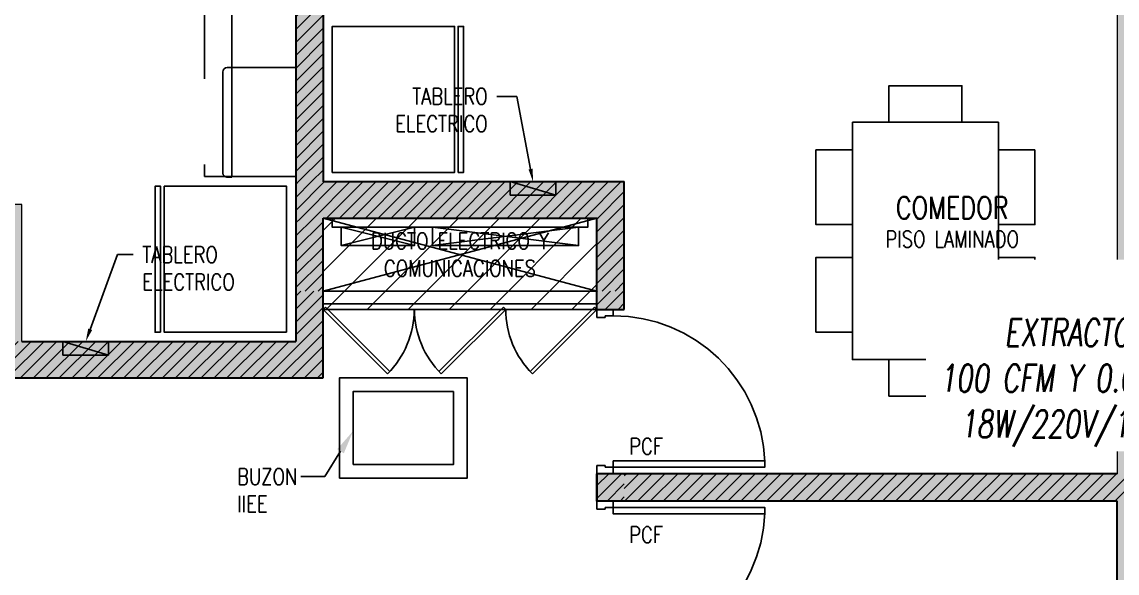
# Model space of a CAD drawing. Header units: millimetres. Extents: x 98 to 155, y -181 to 127.
# Drawn here: x 139.69 to 145.69, y 115.72 to 118.74 of the extents above; entities that cross this region are included whole.
import ezdxf
from ezdxf import colors
from ezdxf.entities.mleader import LeaderData, LeaderLine
from ezdxf.enums import TextEntityAlignment as Align
from ezdxf.math import Vec2, Vec3

# ---------------------------------------------------------------- set-up
doc = ezdxf.new("R2010")
doc.units = ezdxf.units.MM
doc.header["$LTSCALE"] = 15
doc.set_wipeout_variables(frame=1)
for name, pattern in [('HIDDEN', [0.375, 0.25, -0.125]), ('HIDDEN2', [0.1875, 0.125, -0.0625]), ('X-REF_DP_Arquitectura$0$HIDDEN', [0.375, 0.25, -0.125])]:
    doc.linetypes.add(name, pattern=pattern)
doc.layers.get('0').update_dxf_attribs({"color": 250})
for name, color, linetype in [('A-LINEAS', 250, 'Continuous'), ('A-MOBILIARIO', 250, 'Continuous'), ('A-MURO BAJO', 250, 'Continuous'), ('A-PROYECCIONES INT.', 250, 'HIDDEN2'), ('A-PUERTAS', 250, 'Continuous'), ('A-TEXTO-ACABADO PISO', 250, 'Continuous'), ('A_30_Equipamiento', 250, 'Continuous'), ('A_30_TableroElect', 250, 'Continuous'), ('A_50_TextoAmbiente', 252, 'Continuous'), ('A_50_TextoIndicaciones', 250, 'Continuous'), ('A_50_Vigas', 250, 'X-REF_DP_Arquitectura$0$HIDDEN'), ('A_60_HatchEstructuras', 250, 'Continuous'), ('AREA MODIF', 250, 'Continuous'), ('L6 Linea fina', 141, 'Continuous'), ('MURO CF 120', 250, 'Continuous'), ('MURO CF 60', 250, 'Continuous')]:
    doc.layers.add(name, color=color, linetype=linetype)
doc.layers.add('A-MUROS', color=252, linetype='Continuous', lineweight=30)
doc.layers.add('A_20_Estructuras', color=250, linetype='Continuous', lineweight=18)
doc.styles.add('JNV ING', font='romans.shx', dxfattribs={"width": 0.7, "oblique": 8, "height": 0.15})
doc.styles.add('ROMANS', font='romans.shx', dxfattribs={"width": 0.8})
doc.styles.add('TXT_COTAS', font='romans.shx', dxfattribs={"width": 0.8})
pattern_1 = [(45, (281.643205, 61.46157), (-0.035355339, 0.035355339), [])]
pattern_2 = [(45, (128.673205, 65.58629), (-0.03535534, 0.03535534), [])]

# ---------------------------------------------------------------- blocks, each defined once
blk = doc.blocks.new('ESTRUC_P1')
at = {"layer": 'A_60_HatchEstructuras'}
h = blk.add_hatch(color=256, dxfattribs=at)
h.dxf.hatch_style = 1
h.paths.add_polyline_path([(38.35, -0.06), (38.2, -0.06), (38.2, -6.125), (36.7, -6.125), (36.7, -5.375), (36.55, -5.375), (36.55, -6.325), (38.35, -6.325), (38.35, -5.45), (39.85, -5.45), (39.85, -5.95), (40, -5.95), (40, -5.25), (38.35, -5.25)])
h.paths.add_polyline_path([(36.7, -0.15), (36.85, -0.15), (36.85, 0), (36.55, 0), (36.55, -3.225), (36.7, -3.225)])
h.paths.add_polyline_path([(40, 0), (39.7, 0), (39.7, -0.15), (39.85, -0.15), (39.85, -3.5), (40, -3.5)])
h = blk.add_hatch(color=256, dxfattribs=at)
h.dxf.hatch_style = 1
h.paths.add_polyline_path([(44.25, -4.45), (45.6, -4.45), (45.6, -5.5), (45.75, -5.5), (45.75, -4.3), (43.6, -4.3), (43.6, -4.45), (44.05, -4.45), (44.05, -6.05), (44.25, -6.05)], flags=17)
h.paths.add_polyline_path([(48.7, -2.8), (48.5, -2.8), (48.5, -6.85), (45.75, -6.85), (45.75, -6.25), (45.6, -6.25), (45.6, -6.85), (42.85, -6.85), (42.85, -4.3), (42.7, -4.3), (42.7, -6.85), (39.8499, -6.85), (39.8499, -7), (42.7, -7), (42.7, -9.55), (42.85, -9.55), (42.85, -7), (45.6, -7), (45.6, -7.6), (45.75, -7.6), (45.75, -7), (48.5, -7), (48.5, -11.05), (48.7, -11.05)])
h.paths.add_polyline_path([(44.25, -7.8), (44.05, -7.8), (44.05, -9.4), (43.6, -9.4), (43.6, -9.55), (45.75, -9.55), (45.75, -8.35), (45.6032, -8.35), (45.6, -8.35), (45.6, -9.4), (44.25, -9.4)], flags=17)
at = {"layer": 'A_20_Estructuras'}
for points in [[(38.35, -0.06), (38.2, -0.06), (38.2, -6.125), (36.7, -6.125), (36.7, -5.375), (36.55, -5.375), (36.55, -6.325), (38.35, -6.325), (38.35, -5.45), (39.85, -5.45), (39.85, -5.95), (40, -5.95), (40, -5.25), (38.35, -5.25)], [(48.7, -2.8), (48.5, -2.8), (48.5, -6.85), (45.75, -6.85), (45.75, -6.25), (45.6, -6.25), (45.6, -6.85), (42.85, -6.85), (42.85, -4.3), (42.7, -4.3), (42.7, -6.85), (39.8499, -6.85), (39.8499, -7), (42.7, -7), (42.7, -9.55), (42.85, -9.55), (42.85, -7), (45.6, -7), (45.6, -7.6), (45.75, -7.6), (45.75, -7), (48.5, -7), (48.5, -11.05), (48.7, -11.05)]]:
    blk.add_lwpolyline(points, close=True, dxfattribs=at)
at = {"layer": 'A_50_Vigas'}
blk.add_line((38.35, -5.85, 0), (39.85, -5.85, 0), dxfattribs=at)
blk = doc.blocks.new('*U145')
for p, q in [((0.01, 0.855), (0.01, 0.9)), ((0.1, 0.865), (0.1, 0.9)), ((0.055, 0.855), (0.01, 0.855)), ((0.1, 0.865), (0.055, 0.865)), ((0.055, 0.855), (0.055, 0.865)), ((0.055, 0.045), (0.01, 0.045)), ((0.01, 0.045), (0.01, 0)), ((0.055, 0.045), (0.055, 0.035)), ((0.1, 0.035), (0.055, 0.035)), ((0.1, 0.035), (0.1, 0))]:
    blk.add_line(p, q)
blk.add_lwpolyline([(0.93, 0.07), (0.93, 0.035), (0.1, 0.035), (0.1, 0.07)], close=True)
at = {"linetype": 'HIDDEN2'}
blk.add_arc((0.0995, 0.0339), 0.8311, 2.23015, 89.96723, dxfattribs=at)
blk = doc.blocks.new('REFRI')
blk.add_wipeout([(0.4, 0), (-0.4, 0), (-0.4, -0.67), (0.4, -0.67)])
blk.add_wipeout([(-0.4, -0.69), (-0.4, -0.72), (0.4, -0.72), (0.4, -0.69)])
for points in [[(-0.4, 0), (-0.4, -0.67), (0.4, -0.67), (0.4, 0)], [(-0.4, -0.69), (-0.4, -0.72), (0.4, -0.72), (0.4, -0.69)]]:
    blk.add_lwpolyline(points, close=True)
blk = doc.blocks.new('Tab.Electrico')
blk.add_hatch(color=256).paths.add_polyline_path([(0.075, 0), (0.075, 0.25), (0, 0)])
for p, q in [((0.075, 0.25), (0, 0)), ((0.075, 0.25), (0, 0.25)), ((0, 0.25), (0, 0)), ((0.075, 0), (0.075, 0.25)), ((0, 0), (0.075, 0))]:
    blk.add_line(p, q)
blk = doc.blocks.new('A$Cb5611ba7')
for points in [[(0.15, 0.1735), (0.15, -0.0265), (0.56, -0.0265), (0.56, 0.1735)], [(1.15, 0.1735), (1.15, -0.0265), (0.74, -0.0265), (0.74, 0.1735)], [(0, -0.0265), (0, -0.8265), (1.3, -0.8265), (1.3, -0.0265)], [(0, -0.2265), (0, -0.6265), (-0.2, -0.6265), (-0.2, -0.2265)], [(1.5, -0.6265), (1.3, -0.6265), (1.3, -0.2265), (1.5, -0.2265)], [(0.15, -1.0265), (0.15, -0.8265), (0.56, -0.8265), (0.56, -1.0265)], [(1.15, -1.0265), (1.15, -0.8265), (0.74, -0.8265), (0.74, -1.0265)]]:
    blk.add_lwpolyline(points, close=True)
blk = doc.blocks.new('*U136')
at = {"linetype": 'HIDDEN', "ltscale": 0.2}
for p, q in [((0.3534, 0.3534), (0, 0)), ((0.0127, -0.0127), (0.3656, 0.3401)), ((0, 0), (0.0127, -0.0127))]:
    blk.add_line(p, q, dxfattribs=at)
blk.add_arc((0, 0), 0.4995, 0, 45, dxfattribs=at)
blk = doc.blocks.new('XREF_TORREC$0$BANDEJA')
at = {"color": 8}
for points in [[(39.75, 5.6), (39.75, 5.55), (41.15, 5.55), (41.15, 5.6), (39.75, 5.6)], [(40.2, 5.45), (40.2, 5.55), (39.8, 5.55), (39.8, 5.45), (40.2, 5.45), (39.8, 5.55), (40.2, 5.55), (39.8, 5.45)], [(41.1, 5.45), (41.1, 5.55), (40.3, 5.55), (40.3, 5.45), (41.1, 5.45), (40.3, 5.55), (41.1, 5.55), (40.3, 5.45)]]:
    blk.add_lwpolyline(points, dxfattribs=at)
blk = doc.blocks.new('TEXTO DUCTOS P1')
at = {"layer": 'A_50_TextoIndicaciones', "insert": (39.1, -5.65), "char_height": 0.09, "width": 1.073848, "attachment_point": 5, "style": 'ROMANS'}
blk.add_mtext('\\pxsm1,qc,t16;DUCTO ELECTRICO Y COMUNICACIONES', dxfattribs=at)
blk = doc.blocks.new('Vent SSHH F1')
at = {"layer": 'L6 Linea fina'}
ml = blk.add_multileader_mtext('Standard', dxfattribs=at)
ml.set_content('{\\LEA-01}\\PEXTRACTOR AXIAL\\P100 CFM Y 0.05" C.A.\\P18W/220V/1F/60Hz', color=12, style='JNV ING')
ml.set_leader_properties(color=256, linetype='ByLayer', lineweight=-1)
ml.build(insert=Vec2(0, 0))
ml.multileader.update_dxf_attribs({"dogleg_length": 0.05, "arrow_head_size": 0.15})
ctx = ml.context
ctx.base_point, ctx.char_height, ctx.arrow_head_size, ctx.landing_gap_size, ctx.plane_origin = Vec3(39.7084, -1.4018), 0.15, 0.15, 0.07, Vec3(42.1156, -2.0043)
ctx.text_align_type = 2
notes = []
notes.append((ctx, [(0, (1, 1, 0), (41.6724, -1.4018), (-1, 0), 0.05, [(0, [(42.1246, -1.6921)], 0, [])])]))
ctx.mtext.insert, ctx.mtext.alignment, ctx.mtext.flow_direction = Vec3(41.5524, -1.3018), 3, 5
ctx.mtext.has_bg_fill, ctx.mtext.bg_color, ctx.mtext.bg_scale_factor, ctx.mtext.bg_transparency, ctx.mtext.use_window_bg_color = 1, -1027028792, 1.5, 0, 1
for ctx, leaders in notes:
    for number, flags, end, landing, length, lines in leaders:
        leader = LeaderData()
        leader.index, (leader.has_last_leader_line, leader.has_dogleg_vector, leader.attachment_direction) = number, flags
        leader.last_leader_point, leader.dogleg_vector, leader.dogleg_length = Vec3(end), Vec3(landing), length
        for number, points, colour, breaks in lines:
            line = LeaderLine()
            line.index, line.vertices, line.color, line.breaks = number, Vec3.list(points), colors.encode_raw_color(colour), breaks
            leader.lines.append(line)
        ctx.leaders.append(leader)

msp = doc.modelspace()

# ---------------------------------------------------------------- hatches: boundary and pattern name
at = {"layer": 'AREA MODIF'}
h = msp.add_hatch(dxfattribs=at)
h.set_pattern_fill('ANSI31', color=256, scale=0.05, style=0)
h.set_pattern_definition([(45, (132.49327, 112.11163), (-0.1122532, 0.1122532), [])])
h.paths.add_polyline_path([(141.3433, 117.6616), (142.8433, 117.6616), (142.8431, 117.1615), (141.3434, 117.1616)])
at = {"layer": 'MURO CF 120'}
h = msp.add_hatch(dxfattribs=at)
h.set_pattern_fill('_USER', color=256, scale=0.05, angle=45, style=0, pattern_type=0)
h.set_pattern_definition(pattern_1)
h.paths.add_polyline_path([(141.1931, 117.2616), (141.3431, 117.2616), (141.3431, 116.9866), (141.1931, 116.9866)])
h = msp.add_hatch(dxfattribs=at)
h.set_pattern_fill('_USER', color=256, scale=0.05, angle=45, style=0, pattern_type=0)
h.set_pattern_definition(pattern_1)
h.paths.add_polyline_path([(142.8431, 117.2616), (142.9931, 117.2616), (142.9931, 117.1616), (142.8431, 117.1616)])
h = msp.add_hatch(dxfattribs=at)
h.set_pattern_fill('_USER', color=256, scale=0.05, angle=45, style=0, pattern_type=0)
h.set_pattern_definition(pattern_1)
h.paths.add_polyline_path([(139.5431, 116.9866), (141.3431, 116.9866), (141.3431, 116.7866), (139.5431, 116.7866)])
h = msp.add_hatch(dxfattribs=at)
h.set_pattern_fill('_USER', color=256, scale=0.05, angle=45, style=0, pattern_type=0)
h.set_pattern_definition(pattern_1)
h.paths.add_polyline_path([(138.6432, 116.9365), (131.9432, 116.9366), (131.9432, 116.7865), (138.6432, 116.7865)])
h.paths.add_polyline_path([(142.8432, 116.2615), (142.9932, 116.2615), (142.9932, 116.1116), (142.8432, 116.1116)])
h.paths.add_polyline_path([(110.4933, 116.1115), (110.3427, 116.1115), (110.3427, 116.2615), (110.4933, 116.2615)])
at = {"layer": 'MURO CF 60'}
h = msp.add_hatch(dxfattribs=at)
h.set_pattern_fill('_USER', color=256, scale=0.05, angle=45, pattern_type=0)
h.set_pattern_definition(pattern_2)
h.paths.add_polyline_path([(141.1931, 117.8616), (142.9931, 117.8616), (142.9931, 117.6616), (141.1931, 117.6616)])
h = msp.add_hatch(dxfattribs=at)
h.set_pattern_fill('_USER', color=256, scale=0.05, angle=45, pattern_type=0)
h.set_pattern_definition(pattern_2)
h.paths.add_polyline_path([(141.193, 117.6615), (141.3432, 117.6615), (141.3431, 117.2616), (141.1929, 117.2616)])
h = msp.add_hatch(dxfattribs=at)
h.set_pattern_fill('_USER', color=256, scale=0.05, angle=45, pattern_type=0)
h.set_pattern_definition(pattern_2)
h.paths.add_polyline_path([(142.8432, 117.6616), (142.9933, 117.6616), (142.9933, 117.2616), (142.8431, 117.2616)])
h = msp.add_hatch(dxfattribs=at)
h.set_pattern_fill('_USER', color=256, scale=0.05, angle=45, pattern_type=0)
h.set_pattern_definition(pattern_2)
h.paths.add_polyline_path([(151.6932, 116.2616), (142.9932, 116.2615), (142.9932, 116.1115), (146.8432, 116.1115), (146.8432, 116.1115), (146.9932, 116.1115), (151.6932, 116.1115)])

# ---------------------------------------------------------------- linework, layer by layer
msp.add_arc((140.8182, 118.4616, 0), 0.025, 90, 180)
at = {"layer": 'A-LINEAS'}
for p, q in [((141.3432, 117.6616), (142.8432, 117.2616)), ((142.8432, 117.6616), (141.3432, 117.2616))]:
    msp.add_line(p, q, dxfattribs=at)
at = {"layer": 'A-MURO BAJO'}
msp.add_line((141.3432, 117.2616), (142.8432, 117.2616), dxfattribs=at)
at = {"layer": 'A-MUROS'}
for p, q in [((141.1932, 123.0515), (141.1932, 116.9866)), ((141.3432, 123.0515), (141.3432, 117.8616)), ((141.3432, 117.8616), (142.9932, 117.8616)), ((142.9932, 117.1616), (142.9932, 117.8616)), ((141.3432, 117.6616), (142.8432, 117.6616)), ((141.3432, 116.7866, 0), (141.3432, 117.6616)), ((142.8432, 117.1616), (142.8432, 117.6616)), ((142.8432, 117.1616), (142.9932, 117.1616)), ((139.6932, 116.9866), (141.1932, 116.9866)), ((139.5432, 116.7866), (141.3432, 116.7866)), ((142.8432, 116.1116), (142.8432, 116.2616)), ((145.6932, 116.2616), (142.8432, 116.2616)), ((142.8432, 116.2616), (142.8432, 116.1116)), ((145.6932, 116.1116), (142.8432, 116.1116)), ((145.6932, 113.5616), (145.6932, 116.1116))]:
    msp.add_line(p, q, dxfattribs=at)
at = {"layer": 'A-PROYECCIONES INT.', "ltscale": 0.5}
for p, q in [((140.8432, 117.8866), (140.8432, 119.3991)), ((140.7932, 117.9116), (140.7932, 118.4616)), ((141.1932, 118.4866), (140.8182, 118.4866, 0)), ((140.8432, 117.8866), (140.8182, 117.8866))]:
    msp.add_line(p, q, dxfattribs=at)
msp.add_lwpolyline([(141.1932, 119.3616), (140.6932, 119.3616), (140.6932, 117.8891), (141.1932, 117.8891)], dxfattribs=at)
msp.add_arc((140.8182, 117.9116, 0), 0.025, 180, 270, dxfattribs=at)
at = {"layer": 'A-PUERTAS'}
for p, q in [((141.3432, 117.1916), (142.8432, 117.1916)), ((141.3432, 117.1616), (142.8432, 117.1616))]:
    msp.add_line(p, q, dxfattribs=at)
at = {"layer": 'A_30_TableroElect', "elevation": 0}
for points in [[(141.4326, 116.2373), (142.1326, 116.2373), (142.1326, 116.7866), (141.4326, 116.7866)], [(141.5076, 116.3116), (142.0576, 116.3116), (142.0576, 116.7116), (141.5076, 116.7116)]]:
    msp.add_lwpolyline(points, close=True, dxfattribs=at)

# ---------------------------------------------------------------- block references
msp.add_blockref('ESTRUC_P1', (102.9932, 123.1113))
for p, rotation in [((142.6182, 117.7866), 90), ((140.1682, 116.9116), 90.00000000000001)]:
    msp.add_blockref('Tab.Electrico', p, dxfattribs=dict(rotation=rotation))
at = {"layer": 'A-MOBILIARIO', "xscale": -1}
for name, p, rotation in [('A$Cb5611ba7', (144.2167, 118.1866), 90), ('*U145', (142.8332, 116.1116), 180.0032955165752)]:
    msp.add_blockref(name, p, dxfattribs=dict(at, rotation=rotation))
at = {"layer": 'A-MOBILIARIO', "rotation": 359.9967044834248}
msp.add_blockref('*U145', (142.8332, 116.2616), dxfattribs=at)
at = {"layer": 'A-PROYECCIONES INT.', "ltscale": 0.25, "xscale": -1, "rotation": 180}
msp.add_blockref('*U136', (141.3432, 117.1616), dxfattribs=at)
at = {"layer": 'A-PROYECCIONES INT.', "ltscale": 0.25, "rotation": 180}
for p in [(142.3437, 117.1616), (142.8432, 117.1616)]:
    msp.add_blockref('*U136', p, dxfattribs=at)

# ---------------------------------------------------------------- texts
at = {"layer": 'A-TEXTO-ACABADO PISO', "insert": (144.79, 117.5916), "char_height": 0.09, "attachment_point": 2, "style": 'ROMANS'}
msp.add_mtext_dynamic_manual_height_columns('PISO LAMINADO', width=1.20225, gutter_width=12.5, heights=[0], dxfattribs=at)
at = {"layer": 'A_50_TextoAmbiente', "style": 'ROMANS', "width": 0.8}
msp.add_text('COMEDOR', height=0.12, dxfattribs=at).set_placement((144.7899, 117.6582), align=Align.CENTER)
at = {"layer": 'A_50_TextoIndicaciones', "style": 'ROMANS', "width": 0.8}
for p in [(143.0205, 116.3669), (143.0205, 115.8819)]:
    msp.add_text('PCF', height=0.09, rotation=360, dxfattribs=at).set_placement(p)

# ---------------------------------------------------------------- leaders
at = {"layer": 'A_50_TextoIndicaciones'}
ml = msp.add_multileader_mtext('Standard', dxfattribs=at)
ml.set_content('BUZON IIEE', color=256, style='ROMANS')
ml.set_leader_properties(color=7)
ml.build(insert=Vec2(0, 0))
ml.multileader.update_dxf_attribs({"dogleg_length": 1.3073, "arrow_head_size": 0.13, "scale": 0.1})
ctx = ml.context
ctx.base_point, ctx.scale, ctx.char_height, ctx.arrow_head_size, ctx.landing_gap_size, ctx.plane_origin = Vec3(140.8621, 116.2456, 0), 0.1, 0.09, 0.13, 0.01, Vec3(140.5621, 115.3488, 0)
notes = []
notes.append((ctx, [(1, (1, 1, 0), (141.3523, 116.2456, 0), (-1, 0), 0.1307, [(0, [(141.5076, 116.4951, 0)], 0, [])])]))
ctx.mtext.insert, ctx.mtext.width, ctx.mtext.defined_height, ctx.mtext.flow_direction = Vec3(140.8721, 116.2906, 0), 0.532149, 0.5349, 5
for ctx, leaders in notes:
    for number, flags, end, landing, length, lines in leaders:
        leader = LeaderData()
        leader.index, (leader.has_last_leader_line, leader.has_dogleg_vector, leader.attachment_direction) = number, flags
        leader.last_leader_point, leader.dogleg_vector, leader.dogleg_length = Vec3(end), Vec3(landing), length
        for number, points, colour, breaks in lines:
            line = LeaderLine()
            line.index, line.vertices, line.color, line.breaks = number, Vec3.list(points), colors.encode_raw_color(colour), breaks
            leader.lines.append(line)
        ctx.leaders.append(leader)

# ---------------------------------------------------------------- next in the draw order: block references
at = {"layer": 'A_30_Equipamiento', "extrusion": (4.49068e-08, 3.60284e-08, 1), "rotation": 90}
msp.add_blockref('REFRI', (141.3932, 118.3116, 0), dxfattribs=at)
at = {"layer": 'A_30_Equipamiento', "extrusion": (-4.49068e-08, 3.60284e-08, 1), "xscale": -1, "rotation": 270}
msp.add_blockref('REFRI', (141.1432, 117.4366, 0), dxfattribs=at)

# ---------------------------------------------------------------- next in the draw order: hatches: boundary and pattern name
at = {"layer": 'MURO CF 60'}
h = msp.add_hatch(dxfattribs=at)
h.set_pattern_fill('_USER', color=256, scale=0.05, angle=45, pattern_type=0)
h.set_pattern_definition(pattern_2)
edge = h.paths.add_edge_path()
edge.add_line((141.3432, 117.8615), (141.1932, 117.8615))
edge.add_line((141.1932, 117.8615), (141.1932, 123.0515))
edge.add_line((141.1932, 123.0515), (141.3432, 123.0515))
edge.add_line((141.3432, 123.0515), (141.3432, 117.8615))
edge = h.paths.add_edge_path()
edge.add_line((141.3432, 114.5115), (141.1932, 114.5115))
edge.add_line((141.1932, 114.5115), (141.1932, 109.3216))
edge.add_line((141.1932, 109.3216), (141.3432, 109.3216))
edge.add_line((141.3432, 109.3216), (141.3432, 114.5115))
edge = h.paths.add_edge_path()
edge.add_line((111.9932, 117.8615), (111.9932, 123.0515))
edge.add_line((111.9932, 123.0515), (112.1432, 123.0515))
edge.add_line((112.1432, 123.0515), (112.1432, 117.8615))
edge.add_line((112.1432, 117.8615), (111.9932, 117.8615))
edge = h.paths.add_edge_path()
edge.add_line((111.9932, 114.5115), (112.1432, 114.5115))
edge.add_line((112.1432, 114.5115), (112.1432, 109.3216))
edge.add_line((112.1432, 109.3216), (111.9932, 109.3216))
edge.add_line((111.9932, 109.3216), (111.9932, 114.5115))

# ---------------------------------------------------------------- next in the draw order: block references
msp.add_blockref('XREF_TORREC$0$BANDEJA', (101.6432, 112.0616))
at = {"layer": 'A_50_TextoIndicaciones'}
msp.add_blockref('TEXTO DUCTOS P1', (102.9932, 123.1116), dxfattribs=at)

# ---------------------------------------------------------------- next in the draw order: leaders
ml = msp.add_multileader_mtext('Standard', dxfattribs=at)
ml.set_content('\\pxsm1,t16;TABLERO ELECTRICO', color=256, style='TXT_COTAS')
ml.set_leader_properties(color=256)
ml.build(insert=Vec2(0, 0))
ml.multileader.update_dxf_attribs({"dogleg_length": 0.05, "arrow_head_size": 0.07})
ctx = ml.context
ctx.base_point, ctx.char_height, ctx.arrow_head_size, ctx.landing_gap_size, ctx.plane_origin = Vec3(141.6565, 118.3287), 0.09, 0.07, 0.05, Vec3(142.684, 117.9116)
ctx.text_align_type = 2
notes = []
notes.append((ctx, [(0, (1, 1, 0), (142.4053, 118.3287), (-1, 0), 0.1105, [(0, [(142.4932, 117.8616)], 0, [])])]))
ctx.mtext.insert, ctx.mtext.width, ctx.mtext.defined_height, ctx.mtext.alignment, ctx.mtext.flow_direction = Vec3(142.2448, 118.3737), 0.665701, 0.3008, 3, 5
ml = msp.add_multileader_mtext('Standard', dxfattribs=at)
ml.set_content('\\pxsm1,t16;TABLERO ELECTRICO', color=256, style='TXT_COTAS')
ml.set_leader_properties(color=256)
ml.build(insert=Vec2(0, 0))
ml.multileader.update_dxf_attribs({"dogleg_length": 0.05, "arrow_head_size": 0.07})
ctx = ml.context
ctx.base_point, ctx.char_height, ctx.arrow_head_size, ctx.landing_gap_size, ctx.plane_origin = Vec3(140.303, 117.4615), 0.09, 0.07, 0.05, Vec3(139.8568, 117.0444)
notes.append((ctx, [(0, (1, 1, 0), (140.2165, 117.4615), (1, 0), 0.0865, [(0, [(140.0432, 116.9866)], 0, [])])]))
ctx.mtext.insert, ctx.mtext.width, ctx.mtext.defined_height, ctx.mtext.flow_direction = Vec3(140.353, 117.5065), 0.665701, 0.3008, 5
for ctx, leaders in notes:
    for number, flags, end, landing, length, lines in leaders:
        leader = LeaderData()
        leader.index, (leader.has_last_leader_line, leader.has_dogleg_vector, leader.attachment_direction) = number, flags
        leader.last_leader_point, leader.dogleg_vector, leader.dogleg_length = Vec3(end), Vec3(landing), length
        for number, points, colour, breaks in lines:
            line = LeaderLine()
            line.index, line.vertices, line.color, line.breaks = number, Vec3.list(points), colors.encode_raw_color(colour), breaks
            leader.lines.append(line)
        ctx.leaders.append(leader)

# ---------------------------------------------------------------- next in the draw order: block references
at = {"layer": 'L6 Linea fina'}
msp.add_blockref('Vent SSHH F1', (104.7432, 118.6613), dxfattribs=at)

doc.saveas('drawing.dxf')
